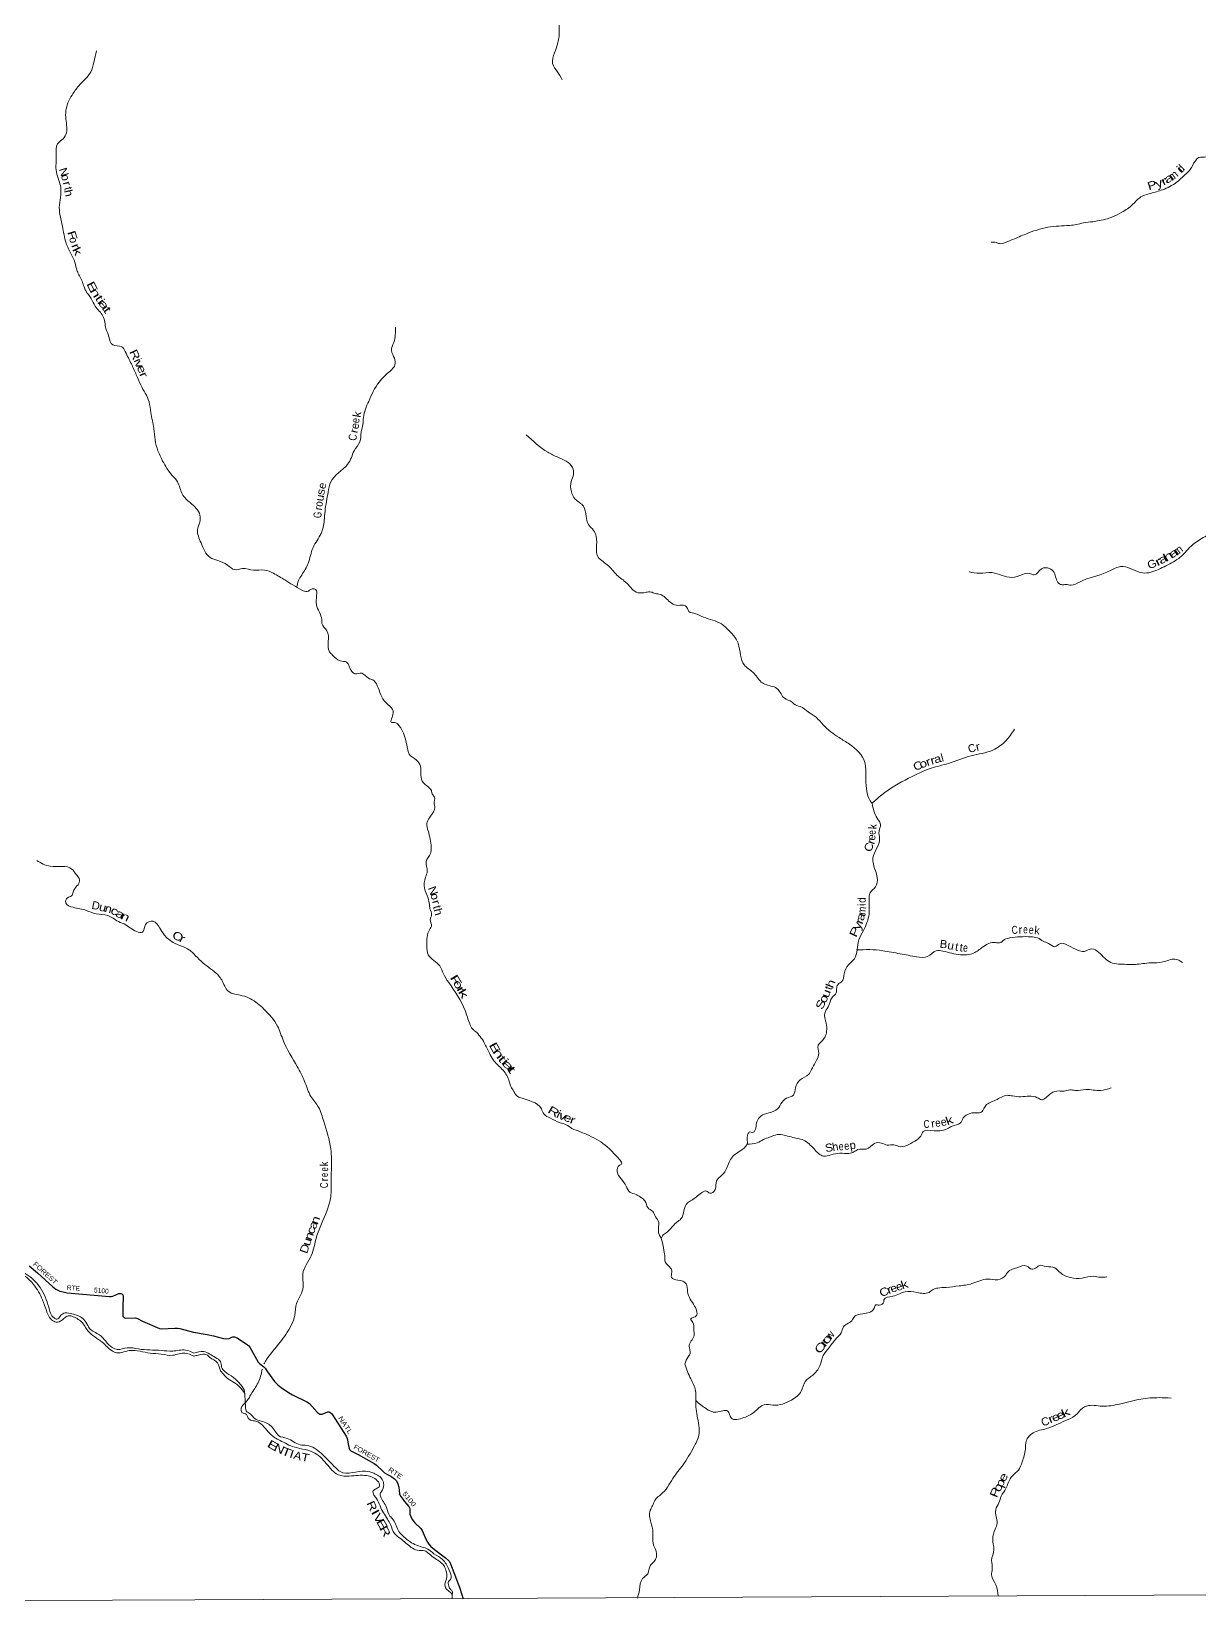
# Model space of a CAD drawing. Header units: feet. Extents: x 0 to 246606, y 183576 to 368785.
# Drawn here: x 88399 to 117591, y 183577 to 222972 of the extents above; entities that cross this region are included whole.
import ezdxf
from ezdxf.enums import TextEntityAlignment as Align

# ---------------------------------------------------------------- set-up
doc = ezdxf.new("R2010")
doc.units = ezdxf.units.FT
doc.header["$LTSCALE"] = 80
for name, color, linetype, lineweight in [('29', 7, 'Continuous', 25), ('30', 7, 'Continuous', 25), ('39', 7, 'Continuous', 13), ('4', 7, 'Continuous', 13), ('41', 7, 'Continuous', 13)]:
    doc.layers.add(name, color=color, linetype=linetype, lineweight=lineweight)

msp = doc.modelspace()

# ---------------------------------------------------------------- linework, layer by layer
at = {"layer": '29'}
for points in [[(88343.1, 192113.62), (88547.67, 191940.18), (88932.75, 191591.3), (89006.5, 191530.03), (89103.28, 191486.99), (89189.3, 191465.47), (89287.78, 191442.07), (90348.99, 191349.31), (90388.31, 191351.15), (90431.32, 191360.57), (90581.87, 191425.13), (90627.86, 191427.97), (90657.14, 191414.37), (90681.34, 191391.5), (90692.03, 191353.35), (90677.92, 191089.16), (90677.86, 190881.44), (90684.02, 190853.48), (90694.78, 190838.69), (90721.66, 190818.51), (90758.08, 190806.83), (90996.81, 190814.9), (91044.26, 190805.06), (91173.33, 190734.23), (91598.06, 190546.81), (91650.72, 190540.63), (91977.73, 190562.82), (92049.7, 190562.95), (92110.13, 190552.74), (92447.12, 190455.94)], [(92447.12, 190455.94), (92787.33, 190398.97), (92943.93, 190366.66), (93197.65, 190304.71), (93283.24, 190291.97), (93337.44, 190304.71), (93404.65, 190335.65), (93431.54, 190343.72), (93474.55, 190343.72), (93536.38, 190320.85), (93620.54, 190261.6), (93789.08, 190154.06), (93826.72, 190120.44), (93858.98, 190084.12), (94065.99, 189707.51), (94096.34, 189677.23), (94208.77, 189588.55), (94238.05, 189556.86), (94297.11, 189463.62), (94471.94, 189223.29), (94552.07, 189139.2), (94638.61, 189075.33), (94818.73, 188948.9), (94919.48, 188891.27), (95283.82, 188718.89), (95343.1, 188677.55), (95539.85, 188455.89), (95576.85, 188422.98), (95601.05, 188412.22), (95632.21, 188409.52), (95665.57, 188412.22), (95802.87, 188463.82), (95826.87, 188468.71), (95856.44, 188457.95), (95897.23, 188425.5), (95923.66, 188392.04), (95993.59, 188274.39), (96262.39, 187862.09), (96286.7, 187798.88), (96320.82, 187623.62), (96337.66, 187552.73), (96356.48, 187520.45), (96383.05, 187494.68), (96561.74, 187401.94), (96966.74, 187174.77), (97019.49, 187135.83), (97184.12, 186972.6), (97222.14, 186942.07), (97316.62, 186893.98), (97378.07, 186855.98), (97472.16, 186791.42), (97519.4, 186740.8), (97558.19, 186670.37), (97579.62, 186587.68), (97598.51, 186417.5), (97623.78, 186356.02), (97660.35, 186307.2), (97724.16, 186229.07), (97832.4, 186098.72), (97850.64, 186047.73), (97856.6, 185910.41), (97876.72, 185854.35), (97915.74, 185778.59), (97983.13, 185693.15), (98128.13, 185548.59), (98159.8, 185499.7), (98236.08, 185328.45), (98281.36, 185231.15), (98330.43, 185159.21), (98383.52, 185102.03), (98466.95, 185030.23), (98750.04, 184820.61), (98821.73, 184753.66), (98845.92, 184724.07), (98874.51, 184667.46), (99107.37, 184059.04), (99185.66, 183796.58)]]:
    msp.add_lwpolyline(points, dxfattribs=at)
at = {"layer": '39'}
msp.add_line((98911.25, 183886.69), (98910.82, 183803.74), dxfattribs=at)
for points in [[(105184.69, 229763.18), (105028.18, 229224.55), (104984.86, 228968.29), (104934.98, 228578.8), (104840.86, 228223.79), (104682.25, 227889.23), (104561.63, 227461.64), (104615.26, 227237.31), (104491.33, 227005.59), (104381.74, 226830.35), (104318.6, 226669.06), (104266.93, 226338.13), (104065.53, 225888.64), (103904.45, 225430.92), (103854.8, 225099.98), (103789.67, 224946.77), (103621.45, 224737.43), (103538.17, 224584.3), (103426.62, 224425.22), (103448.96, 223928.43), (103429.98, 223706.4), (103184.72, 223396.4), (102798.75, 223218.18), (102551.07, 223338.26), (102493.15, 223491.94), (102453.71, 223734.38), (102340.92, 223781.25), (102197.03, 223604.12), (101861.29, 223373.22), (101614.77, 223263.11), (101589.49, 222976.49), (101541.9, 222657.66), (101472.5, 222441.88), (101423.06, 222169.49), (101539.32, 221971.17), (101665.65, 221766.75)], [(90024.24, 222490.91), (89958.16, 222200.42), (89878.22, 221958.46), (89579.89, 221614.55), (89413.26, 221383.1), (89309.36, 221187.71), (89256.79, 220780.02), (89260.84, 220398.32), (89155.22, 220261.5), (89047.81, 220165.08), (89018.09, 219884.51), (89010.93, 219672.5), (89021.9, 219458.38), (89083.35, 219252.1), (89128.83, 219078.21), (89093.91, 218573.5), (89172.13, 218104.61), (89262.71, 217684.13), (89390.35, 217406.85), (89482.08, 217204.47), (89541.43, 216984.06), (89599.29, 216862.62), (89714.86, 216591.46), (89754.7, 216494.33), (89890.84, 216299.81), (89992.69, 216105.46), (90185.04, 215858.17), (90260.06, 215546.81), (90331.6, 215342.5), (90427.34, 215136.06), (90655.05, 215092.57), (90743.17, 214970.98), (90894.86, 214663.29), (91018.48, 214388.06), (91128.11, 214139.14), (91335.68, 213718.1), (91380.67, 213449.29), (91457.22, 213047.05), (91485.98, 212762.17), (91676.87, 212236.19), (91913.01, 211877.62), (92049.32, 211715.42), (92162.71, 211411.95), (92254.87, 211292.37), (92364.54, 211195.52)], [(121081.91, 221726.52), (120768.19, 221451.11), (120622.7, 221385.04), (120412.61, 221307.1), (120236.58, 221166.44), (120086.83, 221041.83), (120028.07, 220971.38), (119993.21, 220822.1), (119788.9, 220669.43), (119536.42, 220585.6), (119257.71, 220499.85), (119017.43, 220440.2), (118873.78, 220327.68), (118386.71, 220085.24), (118130.21, 220005.46), (117930.19, 219921.42), (117766.47, 219837.25), (117570.73, 219821.85), (117487.72, 219741.4), (117359.82, 219523.83), (117155.33, 219326.74), (117019.72, 219204.1), (116665.99, 219017.68), (116371.12, 218925.93), (116096.37, 218817.95), (115920.23, 218649.03), (115651.2, 218454.2), (115414.74, 218338), (115295.56, 218294.04), (115081.54, 218244.39), (114922.08, 218218.75), (114689.98, 218189.35), (114516.33, 218145.6), (114344.78, 218124.05), (113803.98, 218079.69), (113248.59, 217910.19), (112927.33, 217776.15), (112721.26, 217692.14), (112590.05, 217670.43), (112507.45, 217699.01), (112380.39, 217707.58)], [(97494.9, 215578.04), (97453.14, 215202.65), (97395.88, 214994.9), (97469.8, 214802.8), (97479.28, 214641.23), (97294.91, 214427.92), (96940.19, 213977), (96826.29, 213727.06), (96695.53, 213325.86), (96682.92, 213150.15), (96639.85, 212962.54), (96604.62, 212712.3), (96460.57, 212492.77), (96393.36, 212323.43), (96295.89, 212152.17), (95876.67, 211713.62), (95813.17, 211457.44), (95734.74, 210985.26), (95715.69, 210745.06), (95637.83, 210426.34), (95436.8, 210073.77), (95312.26, 209676.48), (95151.8, 209386.35), (95068.57, 209247.35), (95027.86, 209086.89)], [(100764.93, 212890.16), (101301.92, 212456.01), (101553.62, 212331.88), (101917.78, 212074.05), (101945.37, 211900.3), (101890.26, 211726.87), (101891.32, 211472.46), (101987.45, 211286.33), (102194.56, 211107.85), (102260.17, 210851.17), (102317.93, 210653.08), (102448.47, 210497.11), (102512.48, 210353.5), (102517.41, 210052.64), (102542.94, 209866.78), (102790.22, 209641.71), (103031.34, 209386.38), (103276.68, 209181.5), (103552.16, 208944.21), (103757.96, 208953.52), (103881.04, 208961.12), (103985.8, 208924.37), (104112.8, 208901.68), (104360.2, 208706.89), (104513.23, 208631.6), (104690.74, 208628.9), (104745.16, 208614.55), (104829.37, 208476.93), (105002.64, 208419.73), (105139.58, 208356.61), (105592.86, 208193.34), (105777.92, 208051.29), (106058.94, 207678.7), (106122.37, 207379.63), (106214.26, 207136.98), (106429.42, 206954.43), (106638.31, 206711.34), (106757.09, 206646.27), (107057.22, 206528.01), (107215.75, 206305.3), (107407.04, 206211.68), (107449.23, 206165.08), (107612.38, 206097.83), (107815.61, 205961.77), (108006.76, 205829.79), (108187.61, 205641.32), (108583.82, 205320.78), (108841.43, 205160.28), (109223, 204702.49), (109249.97, 204363.18), (109266.94, 204048.13), (109326.55, 203805.61), (109406.74, 203672.04)], [(111833.06, 209463.63), (112093.17, 209432.34), (112407.92, 209445.27), (112899.69, 209326.27), (113170.29, 209399.94), (113335.81, 209427.57), (113462.76, 209390.74), (113644.88, 209541.48), (113842.59, 209546.77), (113955.2, 209449.42), (114075.2, 209174.36), (114161.82, 209141.73), (114246.57, 209147.46), (114379.65, 209130.79), (114605.92, 209218.77), (115276.54, 209454.45), (115561.47, 209584.59), (115674.49, 209598.29), (116170.13, 209436.88), (116377.99, 209456.27), (116753.81, 209618.38), (117111.68, 209833.05), (117423.51, 210146.83), (117720.79, 210343.56), (118256.6, 210670.62), (118747.89, 210959.49), (118897.72, 211106.31), (119126.23, 211254.84), (119843.75, 211625.62), (120017.88, 211796.58), (120205.96, 211921.04), (120392.07, 212061.67), (120648.61, 212153.56), (120851.04, 212340.56), (121071.71, 212547.68), (121261.52, 212597.43), (121449.23, 212624.98), (121896.91, 212582.88), (122252.33, 212682.47), (122658.14, 212773.79), (122882.25, 212823.4), (123035.87, 212905.6), (123144.97, 212925.08)], [(92364.54, 211195.52), (92609.58, 210884.19), (92604.9, 210710.57), (92549.71, 210518.97), (92635.23, 210191.54), (92861.8, 209823.19), (93059.22, 209749.75), (93296.82, 209633.74), (93477.95, 209519.98), (93673.73, 209547.49), (93945.91, 209506.07), (94218.27, 209511.08), (94447.93, 209429.43), (94727.72, 209264.81), (95156.45, 209010.78), (95287.43, 208971.91), (95416.79, 209040.06), (95499.44, 209023.59), (95525.11, 208878.12), (95518.17, 208639.89), (95653.97, 208273.91), (95657.63, 208172.94), (95778, 207994.79), (95817.33, 207724.08), (95844.6, 207465.53), (95922.97, 207384.47), (96110.04, 207240.39), (96273.33, 207209.48), (96401.55, 206974.77), (96484.06, 206919.94), (96653.54, 206929.38), (96824.55, 206805.56), (96927.28, 206764.78), (97039.7, 206618.97), (97255.98, 206196.15), (97424.78, 206021.86), (97411.97, 205834.13), (97389.3, 205704.99), (97471.98, 205696.6), (97582.66, 205625.5), (97794.34, 205051.26), (97838.2, 204911.78), (98019.18, 204757.63), (98121.49, 204605.8), (98130.75, 204385.68), (98192.56, 204191.61), (98393.56, 203997.01), (98415.45, 203918.18), (98479.58, 203804.86), (98463.13, 203722.14), (98476.79, 203598.92), (98446.03, 203465.78), (98277.5, 203171.64), (98311.11, 202989.79), (98388.24, 202579.61), (98371.52, 202424.2), (98263.86, 202224.72), (98291.2, 201984.35), (98246.24, 201829.05), (98216.97, 201554.56), (98310.86, 201309.89), (98344.55, 201148.23), (98356.27, 201045.21), (98400.07, 200891.59), (98365.35, 200778.65), (98394.99, 200610.95), (98352.33, 200532.37), (98278.15, 200116.72), (98315.62, 199888.41), (98607.09, 199612.7), (98693.12, 199420.55), (98825.43, 199199.96), (99236.36, 198501.79), (99350.1, 198170.22), (99422.23, 198038.7), (99482.55, 197985.97), (99715.46, 197692.3), (99841.57, 197433.37), (99935.76, 197265.42), (100156.8, 197036.42), (100327.25, 196763.18), (100379.08, 196599.43), (100455.28, 196478), (100511.42, 196384.9), (100608.03, 196325.98), (101141.55, 196043.27), (101205.63, 195915.82), (101370.64, 195808.17), (101610.28, 195696.2), (101762.29, 195645.32), (101900.22, 195549.71)], [(109404.38, 203675.97), (109649.65, 203893.21), (110320.93, 204306.57), (110886.71, 204556.79), (111314.83, 204676.29), (111884.41, 204865.92), (112429.63, 205011.22), (112755.29, 205246.2), (112968.18, 205532.1)], [(109406.74, 203672.04), (109534.49, 203310.13), (109618.57, 203138.18), (109581.69, 202986.89), (109597.11, 202795.02), (109521.57, 202553.01), (109429.89, 202313.09), (109439.39, 202157.58), (109537, 201826.07), (109491.74, 201592.03), (109353.96, 201431.03), (109331.22, 201283.72), (109331.83, 200910.18), (109191.11, 200502.86), (109077.25, 200263.03), (108964.54, 199795.03), (108818.72, 199642.13), (108708.96, 199420.45), (108653.75, 199222.79), (108568.81, 199166.58), (108524.06, 199065.8), (108509.47, 198940.67), (108412.21, 198827.97), (108312.49, 198594.14), (108225.16, 198436.98), (108260.51, 198182.44), (108271.86, 197980.49), (108145.83, 197724.54), (108058.73, 197629.98), (108076.15, 197434.06), (107990.57, 197206.23), (107897.09, 197022.85), (107822, 196901.99), (107607.65, 196765.51), (107489.9, 196566.07), (107440.81, 196386.56), (107271.08, 196310.49), (107005.68, 196008.64), (106767.34, 195928.79), (106591.46, 195828.51), (106522.37, 195693.49), (106416.57, 195453.63), (106356.1, 195465.97), (106305.42, 195401.56), (106282.92, 195318.86), (106290.5, 195187.59), (106164.82, 195024.52), (105891.68, 194811.54), (105751.38, 194515.27), (105615.6, 194348.21), (105518.36, 194239.55), (105487.29, 194023.62), (105353.8, 193931.26), (105265.25, 193986.11), (105142.02, 193940.15), (104899.26, 193757.34), (104794.11, 193689.09), (104704.61, 193493.58), (104631.24, 193293.97), (104524, 193207.56), (104368.06, 193044.62), (104262.79, 192946.08), (104169.69, 192865.68), (104139.18, 192797.14)], [(88528.03, 202250.7), (88868.17, 202105.7), (89410.43, 202036.48), (89520.63, 201894.59), (89588.7, 201797.33), (89582.02, 201678.21), (89482.51, 201551.46), (89443.71, 201460.77), (89396.82, 201366.07), (89297.74, 201320.1), (89252.68, 201191.06), (89437.67, 201079.11), (89768.08, 201000.8), (90011.71, 200916.84), (90303.97, 200873.04), (90569.45, 200724.36), (90754.59, 200640.68), (90903.33, 200539), (91191.44, 200473), (91246.82, 200648.43), (91440.9, 200730.31), (91603.41, 200561.92), (91717.48, 200389.72), (91940.4, 200202.87), (92198, 200088.55), (92332.79, 200019.24), (92411.82, 199958.52)], [(109021.23, 200013.05), (109350.69, 200021.7), (109673.36, 199994.22), (110108.81, 199917.84), (110522.07, 199843.56), (110796.46, 199852.6), (111008.81, 199995.14), (111180.24, 199984.39), (111617.65, 199893.87), (111942.58, 199933), (112171.1, 200085.58), (112496.31, 200199.42), (112593.11, 200188.95), (112718.49, 200273.27), (112849.77, 200315.17), (113374.38, 200343.44), (113543.72, 200314.53), (113686.64, 200233.21), (113817.56, 200178.19), (113976.61, 200094.8), (114097.93, 200169.04), (114309.59, 200127.85), (114555.23, 200003.74), (114708.45, 199976.9), (114904.37, 200042.78), (115075.5, 199951.26), (115373.12, 199701.77), (115770.35, 199653.8), (115988.21, 199652.97), (116369.63, 199691.88), (116674.32, 199712.92), (116975.16, 199784.46), (117168.51, 199700.93)], [(92411.82, 199958.52), (92781.16, 199612.86), (92966.23, 199474.85), (93153.05, 199264.14), (93317.41, 198980.83), (93663.97, 198870.47), (93869.45, 198794.98), (94209.4, 198535.22), (94546.71, 198109.92), (94696.6, 197735.8), (95041.19, 197100.48), (95223.37, 196728.26), (95383.33, 196348.06), (95571.95, 196080.81), (95701.76, 195728.99), (95878.72, 195041.81), (95892.91, 194520.82), (95891.62, 194177.58), (95870.03, 193800.09), (95647.79, 193170.98), (95521.45, 192834.27), (95390.61, 192370.38), (95179.11, 191916.89), (95189.99, 191589.75), (95124.66, 191382.04), (95025.05, 191178.49), (94979.57, 190885.89), (94753.84, 190402.17), (94611.89, 190206.86), (94251.06, 189737.8), (94209, 189663.68)], [(106279.03, 195162.03), (106538.64, 195190.67), (106692.27, 195274.88), (106845.81, 195334.87), (107039.7, 195396.72), (107384.44, 195338.86), (107694.79, 195256.9), (107958.24, 195039.84), (108197.62, 194859.22), (108377.28, 194890.84), (108605.39, 194932.37), (108825.27, 194929.5), (108953.85, 194965.57), (109047.51, 195021.53), (109263.42, 195036.85), (109471.73, 195177.39), (109641.21, 195186.83), (109788.29, 195137.81), (109947.69, 195145.28), (110078.65, 195102.37), (110476.56, 195236.12), (110626.3, 195360.73), (110685.23, 195473.58), (110955.62, 195494.75), (111321.01, 195562), (111405.91, 195610.13), (111611.95, 195682.03), (111687.08, 195812.98), (111861, 195929.42), (112022.43, 195942.93), (112117.27, 195948.63), (112188.14, 196021.04), (112249.06, 196125.8), (112491.63, 196258.13), (112790.64, 196380.15), (112915.65, 196363.52), (113129.41, 196344.52), (113536.82, 196320.75), (113641.53, 196269.87), (113876.13, 196428.48), (114080.1, 196488.27), (114205.14, 196481.73), (114350.51, 196513.48), (114491.67, 196500.82), (114749.98, 196526.08), (115119.04, 196498.41), (115383.56, 196568.07)], [(101900.22, 195549.71), (102335.29, 195374.4), (102566.83, 195252.36), (103035.32, 194842.7), (103133.44, 194648.49), (103099.08, 194632.47), (103035.94, 194471.18), (103134.12, 194291.11), (103260.52, 194108.9), (103356.78, 193957.1), (103507.87, 193902), (103570.29, 193869.46), (103644.72, 193814.66), (103731.18, 193739.62), (103803.18, 193571.75), (103927.89, 193476.38), (103991.95, 193344.89), (104078.16, 193201.2), (104071.76, 193110.36), (104087.11, 192900.32), (104139.18, 192797.14)], [(104139.18, 192797.14), (104206.67, 192504.11), (104226.15, 192320.3), (104233.84, 192219.31), (104372.44, 192061.29), (104400.31, 191962.25), (104393.76, 191829.01), (104550.86, 191761.78), (104764.34, 191668.08), (104795.9, 191476.14), (104863.76, 191282.05), (104972.04, 191110.01), (104989.21, 190845.44), (104876.04, 190791.36), (104926.13, 190700.3), (104951.74, 190536.66), (104959.17, 190367.02), (104835.17, 190113.09), (104862.7, 189923.19), (104813.99, 189844.63), (104730.59, 189661.21)], [(87103.99, 192285.28), (87163.19, 192420.3), (87278.39, 192462.16), (87600.27, 192297.05), (87964.18, 192069.14), (88362.4, 191845.1), (88613.12, 191573.29), (88828.4, 191083.56), (88962.14, 190814.33), (89034.59, 190783.69), (89115.67, 190858.03), (89202.8, 190932.33), (89372.22, 190927.49), (89650.04, 190823.17), (89758.38, 190711.58), (89850.33, 190551.61), (90095.58, 190390.9), (90418.68, 190074.33), (90543.49, 190027.28), (90789.8, 190068.52), (91070.03, 190038.91), (91640.7, 190001.87), (91927.05, 189986.37), (92249.93, 190011.09), (92453.18, 189933.73)], [(92453.18, 189857.52), (92233.4, 189936.44), (92092.12, 189920.96), (91928.52, 189881.35), (91642.24, 189910.98), (91363.99, 189934.52), (90864.09, 190001.52), (90753.03, 189979.84), (90563.21, 189940.35), (90422.24, 189985.45), (90165.22, 190208.82), (89807.65, 190491.23), (89649.48, 190718.16), (89536.94, 190797.46), (89287.13, 190857.21), (89210.18, 190801.03), (89048.32, 190708.9), (88925.48, 190747.86), (88769.45, 190997), (88674.05, 191268.06), (88450.15, 191652.83), (88241.42, 191853.75), (87818.96, 192071.85), (87445.06, 192317.98), (87273.95, 192383.42), (87185.01, 192349.51), (87104.8, 192287.12)], [(104999.83, 188748.06), (105256.97, 188548.68), (105508.79, 188458.87), (105805.43, 188483.98), (105887.51, 188316.08), (106206.26, 188322.93), (106458.94, 188459.26), (106713.81, 188644.04), (106927.61, 188635.14), (107394.08, 188762.58), (107636.98, 188983.74), (107740.79, 189231.7), (107922.93, 189386.47), (108103.33, 189615.95), (108189.02, 189874.07), (108343.12, 190083.47), (108513.39, 190300.88), (108634.96, 190443.77), (108689.99, 190592.97), (108922.65, 190773.8), (108949.07, 190824.17), (109175.36, 190920.22), (109456.28, 191056.44), (109500.98, 191141.07), (109587.69, 191132.66), (109698.96, 191217.04), (109705.2, 191269.51), (109925.41, 191355.49), (110232.47, 191471.42), (110526.93, 191452.12), (110831.55, 191454.98), (110938.74, 191529.28), (111047.8, 191561.17), (111257.66, 191578.53), (111584.6, 191615.64), (111903.54, 191672.97), (112295.32, 191784.54), (112549.44, 191769.43), (112747.57, 191885.77), (112798.29, 191962.31), (113022.61, 192068.46), (113274.92, 192109.89), (113399.7, 192030.67), (113520.91, 192078.66), (113589.68, 192124.83), (113757.03, 192101.98), (113974.76, 192066.82), (114111.49, 191947.17), (114367.22, 191823.02), (114657.66, 191809.79), (114934.2, 191855.17), (115123.74, 191832.23), (115275.06, 191839.72)], [(92453.18, 189933.73), (92700.66, 189975.95), (92853.72, 189910.75), (92996.63, 189825.4), (93123.33, 189721.94), (93151.06, 189584.53), (93227.31, 189475.21), (93438.59, 189333.06), (93631.54, 189142.52), (93723.69, 188972.56), (93727.56, 188928.12)], [(93727.56, 188928.12), (93591.04, 189102.29), (93263.1, 189337.77), (93182.73, 189422.88), (93124.49, 189491.75), (93046.56, 189691.94), (92851.41, 189832.01), (92779.03, 189894.88), (92571.22, 189887.6), (92453.18, 189857.52)], [(94165.85, 189533.3), (94061.41, 189193.36), (93886.85, 188907.32), (93827.96, 188804.57), (93742.79, 188694.33)], [(104730.59, 189661.21), (104874.45, 189291.16), (104996.41, 188999.94), (104999.51, 188751.58), (105046.29, 188313.25), (105062.57, 187814.47), (104989.36, 187657.26), (104713.25, 187187.87), (104461.84, 186849.62), (104331.95, 186642.15), (104171.83, 186438.84), (103975.44, 186249.79), (103920.49, 186120.78), (103861.56, 186005.92), (103876.58, 185707.03), (103932.12, 185456.45), (103935.12, 185179.82), (104022.9, 184919.02), (104006.33, 184803.99), (103941.42, 184707.32), (103862.39, 184614.75), (103799.13, 184421.16), (103667.55, 184298.5), (103595.88, 184014.08), (103541.01, 183812.99)], [(93742.82, 188693.85), (93735.17, 188804.93), (93727.33, 188865.53), (93727.56, 188928.12)], [(112556.17, 183857.77), (112503.48, 184144.35), (112394.69, 184392.19), (112413.39, 184535.47), (112396.04, 184751.58), (112449.52, 185025.98), (112422.25, 185286.55), (112487.75, 185538.69), (112532.67, 185681.87), (112497.62, 186019.2), (112576.96, 186196.57), (112636.08, 186359.89), (112751.76, 186547.23), (112808.79, 186690.37), (112924.48, 186879.72), (113064.15, 187006.39), (113159.75, 187218.03), (113241.62, 187530.67), (113260.55, 187736.55), (113430.76, 187939.83), (113768.06, 188049.58), (114240.85, 188249.68), (114483.39, 188373.93), (114667.66, 188558.98), (114766.7, 188611.1), (115162.09, 188609.58), (115587.93, 188662.46), (116125, 188787.6), (116583.06, 188822.19), (116879.56, 188812.97)], [(93742.82, 188693.85), (93639.43, 188558.97), (93659.21, 188451.88), (93771.98, 188398.95), (93803.99, 188330.17), (93872.33, 188263.28), (94009.4, 188234.49), (94170.4, 188132.91), (94473.86, 187824.84), (94566.47, 187776.03), (94924.89, 187601.01), (95168.75, 187537.48), (95432.72, 187459.74), (95766.52, 187175.78), (96070.08, 186893.96), (96342.29, 186860.61), (96774.04, 186875.1), (97041.85, 186744.85), (97099.88, 186617.43), (97010.83, 186541.04), (96940.04, 186492.85), (96955.79, 186387.8), (97022.04, 186302.74), (97110.1, 186114.63), (97292.45, 185788.85), (97370.61, 185651.25), (97468.6, 185424.73), (97621.45, 185298.96), (97888.93, 185079.87), (98037.94, 185008.63), (98233.09, 184989.92), (98303.99, 184947.04), (98452.81, 184825.32), (98700.21, 184630.53), (98756.25, 184513.21), (98773.6, 184297.1), (98734.87, 184190.23), (98768.6, 184038.67), (98865.13, 183959.55), (98901.27, 183912.98), (98911.25, 183886.81)], [(98911.25, 183886.69), (98911.62, 183985.62), (98865.43, 184040.32), (98819.41, 184141.45), (98813.61, 184208.1), (98872.38, 184280.57), (98860.92, 184452.23), (98759.01, 184667.17), (98670.62, 184777.7), (98458.48, 184919.18), (98303.8, 185038.55), (98163.3, 185086.89), (97979.97, 185152.21), (97676.18, 185369.42), (97583.77, 185472.75), (97437.63, 185772.14), (97357.28, 185863.31), (97269.33, 186079.69), (97121.1, 186358.9), (97111.19, 186405.38), (97145.74, 186475.91), (97200.83, 186641.27), (97167.04, 186774.66), (96951.77, 186930.96), (96748.23, 186984.24), (96112.74, 186974.56), (96002.14, 187065.85), (95648.43, 187422.57), (95278.03, 187629.94), (95110.65, 187644.72), (94788.47, 187803.44), (94578.93, 187870.88), (94482.55, 187990.38), (94265.44, 188193.12), (93945.2, 188327.61), (93870.87, 188412.7), (93764.27, 188495.89), (93750.38, 188558.54), (93742.7, 188695.58)]]:
    msp.add_spline(points, degree=3, dxfattribs=at)
at = {"layer": '4'}
msp.add_lwpolyline([(0, 183577.08), (30826.42, 183598.29), (61611.62, 183645.77), (92479.02, 183767.9), (123305.1, 183916.31)], dxfattribs=at)
msp.add_lwpolyline([(0, 183577.08), (30826.42, 183598.29), (61611.62, 183645.77), (92479.02, 183767.9), (123305.1, 183916.31)], dxfattribs=at)

# ---------------------------------------------------------------- texts
at = {"layer": '30'}
for s, rotation, width, p in [('FOREST', 317.824, 1.15, (88704.1, 191892.91)), ('NATL', 303.102, 1.2, (96194.67, 188103.42)), ('FOREST', 330.211, 1.1, (96745.13, 187376.75)), ('RTE', 325.544, 1.2, (97459.62, 186884.92)), ('5100', 308.739, 1.2, (97794.72, 186250.86))]:
    msp.add_text(s, height=120, rotation=rotation, dxfattribs=dict(at, width=width)).set_placement(p, align=Align.CENTER)
for s, p in [('RTE', (89441.22, 191503.11)), ('5100', (90140.15, 191437.83))]:
    msp.add_text(s, height=120, rotation=355.004, dxfattribs=at).set_placement(p, align=Align.CENTER)
at = {"layer": '41'}
for s, rotation, width, p in [('N', 287.425, 1.1, (89113.99, 219430.35)), ('i', 43.298, 1.85, (117164.57, 219452.54)), ('o', 285.525, 1.05, (89153.57, 219296.44)), ('r', 285.233, 1.2, (89193.02, 219146.79)), ('P', 17.562, 1.3, (116436.1, 219038.67)), ('y', 21.239, 1.3, (116613.31, 219089.51)), ('r', 25.385, 1.5, (116745.43, 219145.04)), ('a', 34.056, 1.7, (116874.39, 219223.22)), ('h', 283.878, 1.15, (89235.2, 218910.34)), ('F', 287.078, 1.45, (89326.63, 217848.4)), ('r', 290.808, 1.35, (89412.87, 217571.79)), ('k', 294.397, 1.5, (89454.8, 217438.19)), ('E', 296.446, 1.55, (89827.11, 216545.22)), ('n', 300.646, 1.6, (89913.33, 216390.82)), ('t', 302.876, 1.5, (90008.79, 216257.32)), ('i', 304.438, 1.45, (90057.57, 216168.47)), ('a', 304.406, 1.7, (90126.88, 216085.99)), ('t', 304.997, 1.6, (90214.27, 215957.61)), ('R', 295.596, 1.35, (90892.7, 214851.04)), ('i', 295.596, 1.15, (90962.1, 214713.59)), ('v', 294.256, 1.4, (91003.41, 214613.74)), ('e', 294.118, 1.3, (91062.82, 214491.57)), ('r', 293.811, 1.45, (91114.81, 214353.97)), ('k', 80.156, 1.1, (96632.32, 213385.61)), ('e', 83.914, 0.85, (96593.86, 213238.86)), ('C', 83.068, 0.85, (96524.63, 212815.72)), ('r', 76.882, 1.15, (96550.64, 212968.61)), ('e', 76.106, 1.05, (95757.08, 211595.91)), ('o', 81.143, 0.9, (95675.84, 211149.54)), ('u', 79.996, 1.1, (95700.2, 211299.71)), ('s', 79.996, 1.15, (95724.13, 211447.8)), ('G', 85.726, 0.75, (95647.26, 210882.06)), ('a', 33.695, 1.7, (116997.52, 209855.72)), ('G', 22.853, 1.1, (116441.43, 209569.53)), ('r', 26.077, 1.55, (116599.4, 209633.81)), ('a', 28.077, 1.5, (116716.48, 209695.98)), ('h', 31.712, 1.6, (116858.52, 209773.45)), ('a', 15.528, 1.2, (111069.49, 204697.17)), ('r', 13.422, 1.15, (112073.54, 204999.54)), ('C', 24.954, 1.2, (110594.4, 204529.61)), ('o', 21.994, 1.25, (110718.22, 204580.81)), ('r', 19.334, 1.3, (110843.23, 204626.31)), ('r', 15.663, 1.2, (110947.1, 204656.99)), ('k', 86.445, 0.95, (109520.72, 203090.73)), ('e', 91.203, 0.75, (109502.97, 202952.64)), ('C', 68.277, 1.15, (109419.16, 202547.68)), ('r', 71.356, 1.3, (109473.72, 202689.67)), ('N', 289.736, 1.15, (98341.91, 201461.18)), ('o', 286.802, 1.1, (98387.21, 201322.28)), ('d', 90.238, 0.9, (109247.12, 201258.14)), ('D', 348.022, 1.05, (89986.63, 201025.57)), ('u', 346.503, 1.2, (90157.65, 200981.81)), ('n', 345.364, 1.15, (90299.03, 200951.02)), ('c', 338.885, 1.4, (90441.03, 200896.61)), ('a', 335.465, 1.4, (90572.41, 200821.81)), ('n', 335.741, 1.4, (90704.67, 200756.15)), ('r', 285.744, 1.2, (98421.15, 201181.78)), ('h', 284.615, 1.15, (98469.99, 200940.52)), ('a', 70.847, 1.25, (109216.64, 200812.8)), ('m', 83.148, 0.9, (109250.8, 200985.86)), ('P', 64.49, 1.45, (109061.7, 200426.72)), ('y', 67.608, 1.35, (109133.53, 200580.38)), ('r', 67.608, 1.4, (109182.12, 200696.11)), ('C', 4.785, 0.8, (112979.59, 200415.65)), ('e', 358.875, 0.75, (113239.7, 200428.96)), ('e', 355.292, 0.8, (113378.56, 200418.66)), ('C', 330.141, 1.3, (91998.52, 200272.14)), ('r', 335.82, 1.45, (92128.2, 200206.25)), ('B', 353.003, 1.05, (111183.21, 200061.14)), ('u', 350.763, 1.1, (111358.79, 200026.48)), ('e', 357.249, 0.8, (111737.89, 199971.19)), ('F', 300.947, 1.8, (98921.69, 199203.1)), ('o', 300.688, 1.5, (98979, 199101.55)), ('r', 300.688, 1.7, (99052.13, 198974.73)), ('k', 300.688, 1.7, (99108.8, 198870.18)), ('u', 69.031, 1.35, (108346.69, 198892.67)), ('t', 71.312, 1.05, (108409.84, 199032.42)), ('h', 68.268, 1.35, (108463.85, 199135.36)), ('S', 67.048, 1.35, (108214.57, 198614.32)), ('o', 66.759, 1.3, (108283.44, 198753.44)), ('E', 298.561, 1.6, (99892.78, 197517.13)), ('n', 305.522, 1.75, (99988.3, 197368.05)), ('t', 308.661, 1.75, (100084.8, 197229.29)), ('i', 313.257, 1.85, (100164.87, 197148.59)), ('a', 312.844, 2.05, (100236.85, 197066.44)), ('t', 310.997, 1.85, (100325.74, 196957.32)), ('R', 329.626, 1.45, (101401.15, 195888.13)), ('i', 333.663, 1.2, (101531.62, 195817.74)), ('v', 336.258, 1.4, (101637.62, 195771.73)), ('e', 337.708, 1.25, (101765.28, 195726.78)), ('r', 339.232, 1.35, (101892.96, 195670.85)), ('k', 18.763, 1.35, (111370.16, 195661.68)), ('C', 1.42, 0.75, (110771.41, 195562.35)), ('e', 8.272, 0.9, (111065.78, 195594.58)), ('S', 10.343, 1.1, (108349.39, 194974.54)), ('e', 3.492, 0.8, (108639.23, 195007)), ('e', 6.48, 0.85, (108783.63, 195019.7)), ('p', 10.489, 1.05, (108939.13, 195038.07)), ('k', 90.43, 0.85, (95811.83, 194665.64)), ('e', 89.948, 0.7, (95810.59, 194389.1)), ('e', 90.43, 0.7, (95812.83, 194530.2)), ('C', 90.362, 0.75, (95809.73, 194132.88)), ('c', 69.369, 1.35, (95476.52, 192971.31)), ('a', 69.369, 1.3, (95529.22, 193107.64)), ('n', 69.117, 1.35, (95582.6, 193227.57)), ('D', 71.232, 1.2, (95320.02, 192515.43)), ('u', 72.102, 1.3, (95376.14, 192688.62)), ('n', 69.496, 1.3, (95426.38, 192828.6)), ('C', 23.979, 1.2, (109746.92, 191376.48)), ('r', 22.644, 1.4, (109875.62, 191431.66)), ('e', 16.733, 1.1, (109974.1, 191465.01)), ('e', 16.756, 1.1, (110111.78, 191508.65)), ('k', 17.803, 1.3, (110247.14, 191557.64)), ('r', 52.916, 1.9, (108279.43, 190133.32)), ('o', 52.031, 1.75, (108354.81, 190230.01)), ('C', 54.384, 1.45, (108189.47, 190012.07)), ('C', 18.125, 1.05, (113765.94, 188133.07)), ('r', 22.555, 1.4, (113913.87, 188198.43)), ('e', 23.323, 1.3, (114031, 188246.32)), ('e', 23.323, 1.3, (114152.48, 188298.7)), ('k', 25.446, 1.55, (114285.88, 188359.91)), ('E', 330.387, 1.6, (94390.14, 187537.58)), ('N', 333.841, 1.3, (94549.91, 187456.71)), ('T', 339.242, 1.45, (94737.41, 187369.62)), ('I', 341.525, 1.35, (94874.67, 187322.07)), ('A', 344.505, 1.1, (95026.21, 187274.21)), ('T', 348.535, 1.25, (95223.36, 187230.26)), ('p', 68.112, 1.35, (112702.41, 186651.07)), ('e', 61.221, 1.45, (112769.41, 186787.68)), ('P', 67.542, 1.4, (112570.4, 186418.4)), ('o', 63.71, 1.35, (112640.85, 186534.25)), ('R', 294.478, 1.3, (96819.02, 186072.91)), ('I', 299.173, 1.7, (96906.24, 185911.17)), ('V', 299.302, 1.4, (96990.02, 185750.24)), ('E', 299.302, 1.6, (97074.23, 185605.58)), ('R', 299.042, 1.45, (97152.6, 185432.56))]:
    msp.add_text(s, height=200, rotation=rotation, dxfattribs=dict(at, width=width)).set_placement(p, align=Align.CENTER)
for s, rotation, p in [('m', 38.321, (116992.08, 219299.47)), ('d', 44.591, (117188.51, 219475.69)), ('t', 284.548, (89222.47, 219026.51)), ('o', 281.872, (89353.88, 217740.35)), ('e', 77.259, (96577.85, 213091.31)), ('r', 81.143, (95661.98, 211037.95)), ('m', 37.619, (117111.01, 209929.34)), ('l', 15.528, (111187.57, 204727.52)), ('C', 15.894, (111928.43, 204961.63)), ('e', 78.975, (109489.02, 202810.69)), ('t', 284.171, (98441.08, 201063.44)), ('i', 91.572, (109247.93, 201146.13)), ('r', 1.881, (113118.46, 200422.71)), ('k', 354.742, (113521.82, 200404.41)), ('t', 350.987, (111509.45, 199995.58)), ('t', 353.2, (111625.67, 199977.19)), ('r', 8.272, (110942.15, 195579.74)), ('e', 12.637, (111216.82, 195620.39)), ('h', 10.293, (108504.65, 194997.38)), ('r', 89.622, (95812.2, 194273.94)), ('w', 51.834, (108429.02, 190323))]:
    msp.add_text(s, height=200, rotation=rotation, dxfattribs=at).set_placement(p, align=Align.CENTER)

doc.saveas('drawing.dxf')
